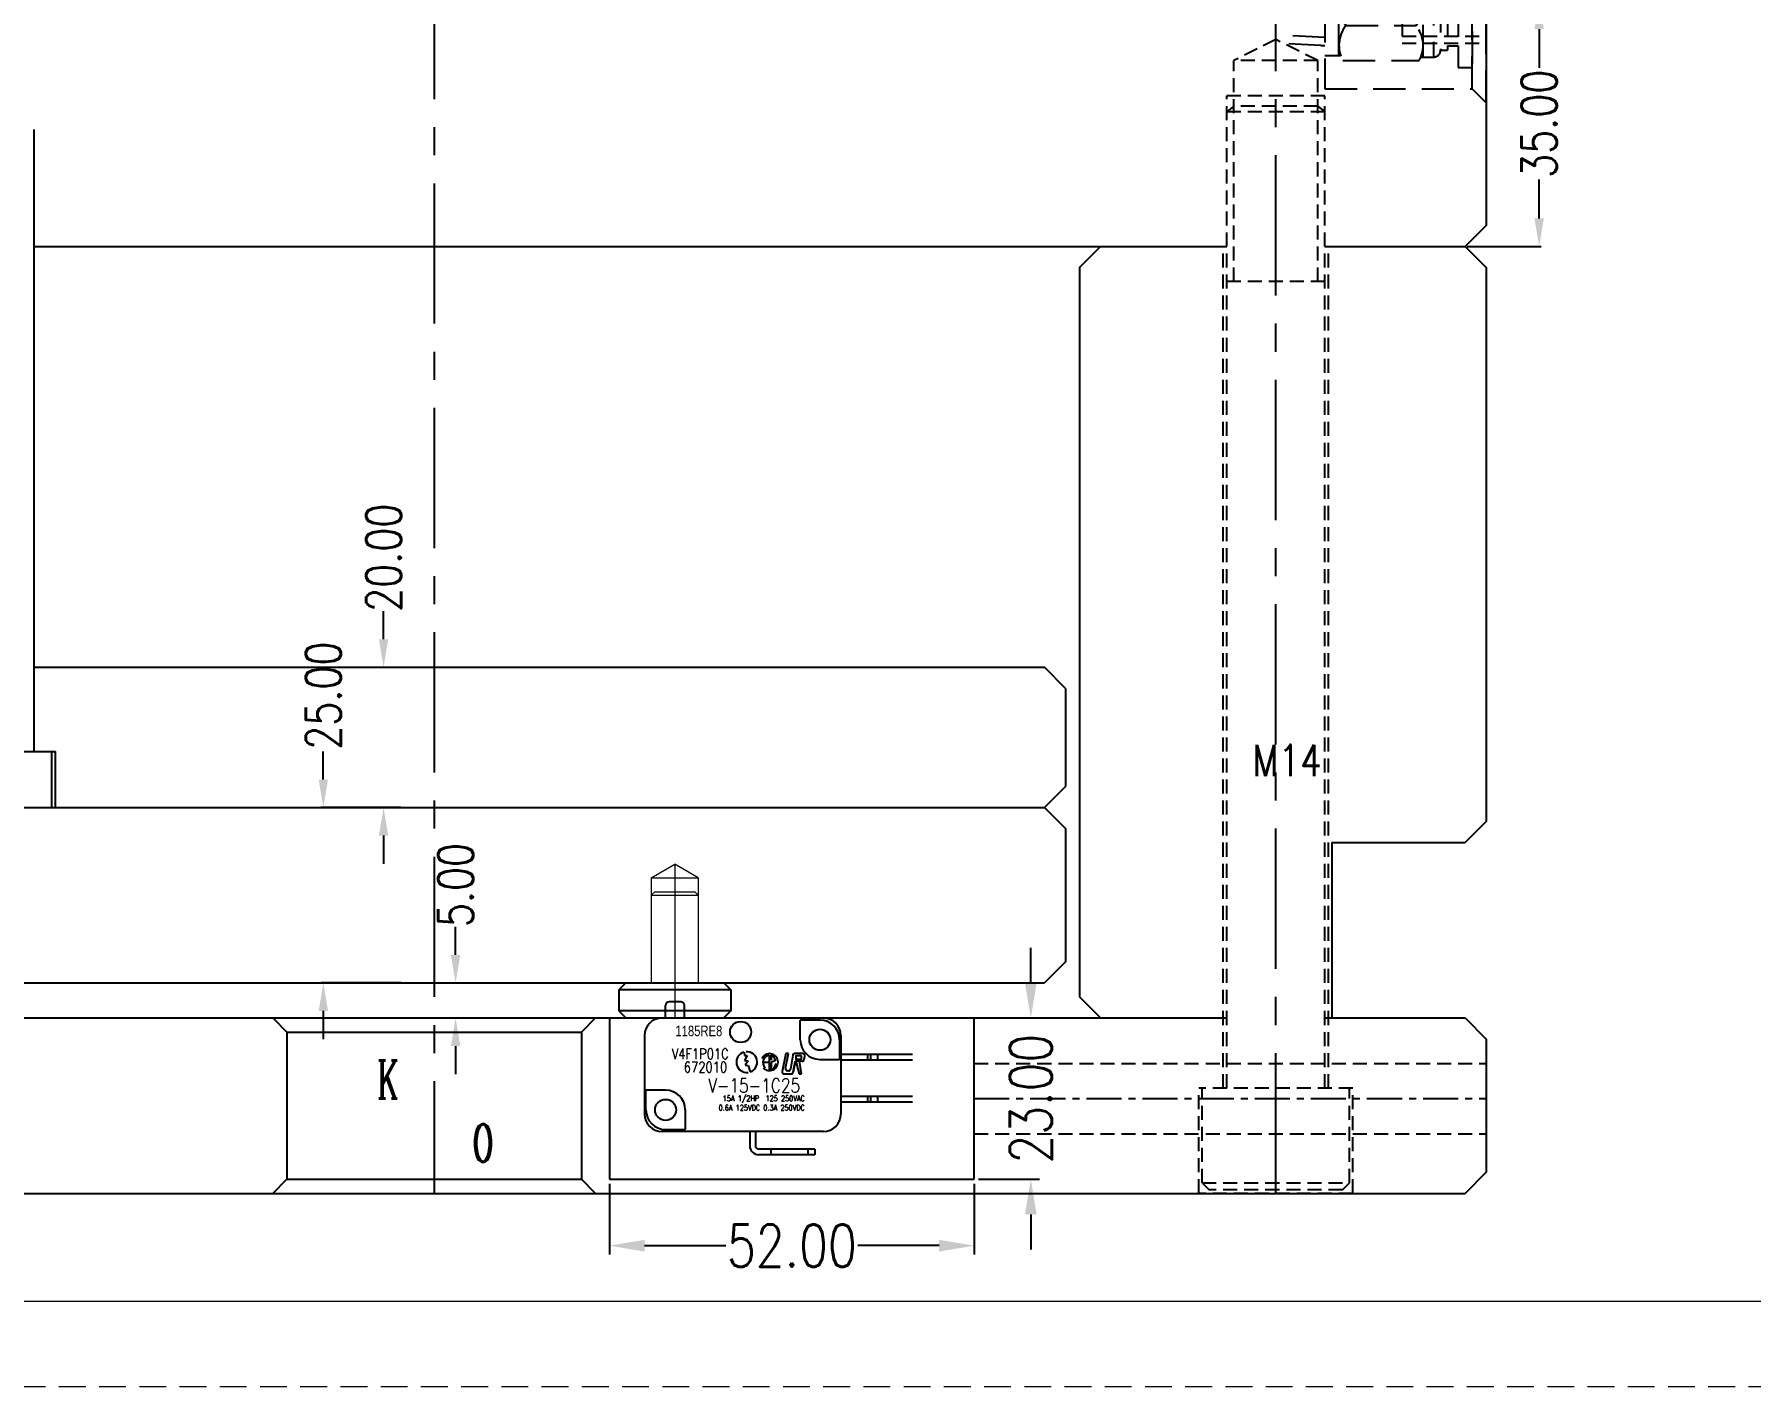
# Model space of a CAD drawing. Header units: millimetres. Extents: x 27300 to 28436, y -21252 to -20448.
# Drawn here: x 27826.7 to 28071.4, y -21251.8 to -21059 of the extents above; entities that cross this region are included whole.
import ezdxf

# ---------------------------------------------------------------- set-up
doc = ezdxf.new("R2010")
doc.units = ezdxf.units.MM
doc.header["$LTSCALE"] = 8
for name, pattern in [('CENTER', [2, 1.25, -0.25, 0.25, -0.25]), ('DASHED', [0.75, 0.5, -0.25]), ('HIDDEN', [0.375, 0.25, -0.125])]:
    doc.linetypes.add(name, pattern=pattern)
doc.layers.get('DEFPOINTS').update_dxf_attribs({"color": 6})
doc.layers.add('dim', color=3, linetype='Continuous', lineweight=15)
doc.layers.add('MBOM-ASSIS-LAYER', color=71, linetype='Continuous', lineweight=9)
for name, color, linetype in [('text', 7, 'Continuous'), ('WT', 4, 'Continuous'), ('壓塊', 137, 'Continuous')]:
    doc.layers.add(name, color=color, linetype=linetype)
doc.styles.add('ROMANC', font='RomanC.ttf', dxfattribs={"width": 0.8, "height": 7})
doc.styles.get("Standard").update_dxf_attribs({"font": 'txt.shx', "width": 0.8, "bigfont": 'chineset.shx'})
doc.dimstyles.new('ISO-25', dxfattribs={"dimtxt": 5, "dimasz": 4, "dimexe": 0.3, "dimexo": 0.3, "dimtad": 0, "dimzin": 1, "dimdsep": 46, "dimtxsty": 'Standard', "dimcen": 0, "dimclrd": 3, "dimclre": 3, "dimclrt": 3, "dimazin": 0, "dimtfac": 1, "dimtofl": 0, "dimtmove": 0, "dimatfit": 0, "dimfxl": 0, "dimarcsym": 0})
doc.dimstyles.new('std1', dxfattribs={"dimtxt": 6, "dimasz": 5, "dimexe": 1.25, "dimexo": 0.625, "dimtad": 0, "dimzin": 1, "dimdsep": 46, "dimtxsty": 'Standard', "dimcen": 0, "dimclrd": 3, "dimclre": 3, "dimclrt": 7, "dimazin": 2, "dimtfac": 1, "dimtofl": 0, "dimtmove": 0, "dimatfit": 3, "dimfxl": 0, "dimarcsym": 0})

# ---------------------------------------------------------------- blocks, each defined once
blk = doc.blocks.new('*D26359')
at = {"layer": 'DEFPOINTS', "color": 0}
for p in [(27867.86, -21169.23), (27879.19, -21169.23), (27879.19, -21194.23)]:
    blk.add_point(p, dxfattribs=at)
at = {"layer": 'dim', "color": 3, "lineweight": -2}
for p, q in [((27867.86, -21165.23), (27867.86, -21161.23)), ((27878.89, -21169.23), (27867.56, -21169.23)), ((27878.89, -21194.23), (27867.56, -21194.23)), ((27867.86, -21198.23), (27867.86, -21202.23))]:
    blk.add_line(p, q, dxfattribs=at)
at = {"layer": 'dim', "color": 3}
for points in [[(27867.2, -21165.23), (27868.53, -21165.23), (27867.86, -21169.23)], [(27868.53, -21198.23), (27867.2, -21198.23), (27867.86, -21194.23)]]:
    blk.add_solid(points, dxfattribs=at)
at = {"layer": 'dim', "color": 3, "insert": (27867.86, -21153.27), "char_height": 5, "attachment_point": 5, "rotation": 90}
blk.add_mtext('25.00', dxfattribs=at)
blk = doc.blocks.new('*D26360')
at = {"layer": 'DEFPOINTS', "color": 0}
for p in [(27876.45, -21149.23), (27876.45, -21149.23), (27876.45, -21169.23)]:
    blk.add_point(p, dxfattribs=at)
at = {"layer": 'dim', "color": 3, "lineweight": -2}
for p, q in [((27876.45, -21145.23), (27876.45, -21141.23)), ((27876.15, -21149.23), (27876.15, -21149.23)), ((27876.15, -21169.23), (27876.15, -21169.23)), ((27876.45, -21173.23), (27876.45, -21177.23))]:
    blk.add_line(p, q, dxfattribs=at)
at = {"layer": 'dim', "color": 3}
for points in [[(27875.79, -21145.23), (27877.12, -21145.23), (27876.45, -21149.23)], [(27877.12, -21173.23), (27875.79, -21173.23), (27876.45, -21169.23)]]:
    blk.add_solid(points, dxfattribs=at)
at = {"layer": 'dim', "color": 3, "insert": (27876.45, -21133.61), "char_height": 5, "attachment_point": 5, "rotation": 90}
blk.add_mtext('20.00', dxfattribs=at)
blk = doc.blocks.new('*D26367')
at = {"layer": 'DEFPOINTS', "color": 0}
for p in [(27886.72, -21194.23), (27886.72, -21194.23), (27886.35, -21199.23)]:
    blk.add_point(p, dxfattribs=at)
at = {"layer": 'dim', "color": 3, "lineweight": -2}
for p, q in [((27886.72, -21190.23), (27886.72, -21186.23)), ((27886.42, -21194.23), (27886.42, -21194.23)), ((27886.65, -21199.23), (27887.02, -21199.23)), ((27886.72, -21203.23), (27886.72, -21207.23))]:
    blk.add_line(p, q, dxfattribs=at)
at = {"layer": 'dim', "color": 3}
for points in [[(27886.06, -21190.23), (27887.39, -21190.23), (27886.72, -21194.23)], [(27887.39, -21203.23), (27886.06, -21203.23), (27886.72, -21199.23)]]:
    blk.add_solid(points, dxfattribs=at)
at = {"layer": 'dim', "color": 3, "insert": (27886.72, -21180.27), "char_height": 5, "attachment_point": 5, "rotation": 90}
blk.add_mtext('5.00', dxfattribs=at)
blk = doc.blocks.new('20100617.142056')
at = {"layer": 'MBOM-ASSIS-LAYER'}
blk.add_line((-12.7, 12.7), (-1176.3, 12.7), dxfattribs=at)
at = {"layer": 'MBOM-ASSIS-LAYER', "linetype": 'DASHED'}
blk.add_line((0, 0), (-1189, 0), dxfattribs=at)
blk = doc.blocks.new('20150513.114552')
at = {"layer": 'WT', "color": 125, "linetype": 'HIDDEN'}
for p, q in [((-12, 6), (0, 6)), ((-12, 6), (-12, -6)), ((-12, 5), (0, 5)), ((0, -6), (0, 6)), ((-12, -5), (0, -5)), ((-12, -6), (0, -6))]:
    blk.add_line(p, q, dxfattribs=at)
blk = doc.blocks.new('*D27040')
at = {"layer": 'DEFPOINTS', "color": 0}
for p in [(28033.66, -21054.23), (28041.2, -21054.23), (28030.66, -21089.23)]:
    blk.add_point(p, dxfattribs=at)
at = {"layer": 'dim', "color": 3, "lineweight": -2}
for p, q in [((28033.96, -21054.23), (28041.5, -21054.23)), ((28041.2, -21058.23), (28041.2, -21063.77)), ((28041.2, -21085.23), (28041.2, -21079.69)), ((28030.96, -21089.23), (28041.5, -21089.23))]:
    blk.add_line(p, q, dxfattribs=at)
at = {"layer": 'dim', "color": 3}
for points in [[(28041.87, -21058.23), (28040.53, -21058.23), (28041.2, -21054.23)], [(28040.53, -21085.23), (28041.87, -21085.23), (28041.2, -21089.23)]]:
    blk.add_solid(points, dxfattribs=at)
at = {"layer": 'dim', "color": 3, "insert": (28041.2, -21071.73), "char_height": 5, "attachment_point": 5, "rotation": 90}
blk.add_mtext('35.00', dxfattribs=at)
blk = doc.blocks.new('*D27109')
at = {"layer": 'DEFPOINTS', "color": 0}
for p in [(27964.97, -21199.23), (27968.73, -21199.23), (27960.66, -21222.23)]:
    blk.add_point(p, dxfattribs=at)
at = {"layer": 'dim', "color": 3, "linetype": 'Continuous', "lineweight": -2}
for p, q in [((27968.73, -21194.23), (27968.73, -21189.23)), ((27965.6, -21199.23), (27969.98, -21199.23)), ((27961.28, -21222.23), (27969.98, -21222.23)), ((27968.73, -21227.23), (27968.73, -21232.23))]:
    blk.add_line(p, q, dxfattribs=at)
at = {"layer": 'dim', "color": 3}
for points in [[(27967.9, -21194.23), (27969.56, -21194.23), (27968.73, -21199.23)], [(27969.56, -21227.23), (27967.9, -21227.23), (27968.73, -21222.23)]]:
    blk.add_solid(points, dxfattribs=at)
at = {"layer": 'dim', "color": 7, "insert": (27968.73, -21210.73), "char_height": 6, "attachment_point": 5, "rotation": 90}
blk.add_mtext('23.00', dxfattribs=at)
blk = doc.blocks.new('*D27111')
at = {"layer": 'DEFPOINTS', "color": 0}
for p in [(27908.66, -21222.23), (27960.66, -21222.23), (27960.66, -21231.69)]:
    blk.add_point(p, dxfattribs=at)
at = {"layer": 'dim', "color": 3, "linetype": 'Continuous', "lineweight": -2}
for p, q in [((27908.66, -21222.86), (27908.66, -21232.94)), ((27960.66, -21222.86), (27960.66, -21232.94)), ((27913.66, -21231.69), (27925.24, -21231.69)), ((27955.66, -21231.69), (27944.09, -21231.69))]:
    blk.add_line(p, q, dxfattribs=at)
at = {"layer": 'dim', "color": 3}
for points in [[(27913.66, -21230.86), (27913.66, -21232.53), (27908.66, -21231.69)], [(27955.66, -21232.53), (27955.66, -21230.86), (27960.66, -21231.69)]]:
    blk.add_solid(points, dxfattribs=at)
at = {"layer": 'dim', "color": 7, "insert": (27934.66, -21231.69), "char_height": 6, "attachment_point": 5}
blk.add_mtext('52.00', dxfattribs=at)
blk = doc.blocks.new('20160903.151524')
at = {"layer": 'WT', "color": 125, "linetype": 'HIDDEN', "ltscale": 2.3}
for p, q in [((-6.35, 23.56), (-6.01, 30)), ((-6.01, 30), (6.01, 30)), ((-5.19, 23), (-4.82, 30)), ((5.19, 23), (4.82, 30)), ((6.35, 23.56), (6.01, 30)), ((12.5, 23), (-12.5, 23)), ((-12.5, 23), (-12.5, 2)), ((-7.75, 23), (-7.75, 20.77)), ((-6.35, 23.56), (-6.35, 23)), ((6.35, 23.56), (6.35, 23)), ((7.75, 23), (7.75, 20.77)), ((12.5, 23), (12.5, 2)), ((-8.5, 20.43), (-8.5, 9.57)), ((-7.75, 21), (7.75, 21)), ((-3.5, 20.01), (-3.5, 9.99)), ((3.5, 20.01), (3.5, 9.99)), ((8.5, 20.43), (8.5, 9.57)), ((-8, 9.33), (-8, 7.51)), ((-8, 9), (8, 9)), ((8, 7.51), (-8, 7.51)), ((8, 9.33), (8, 7.51)), ((7, 6.51), (-7, 6.51)), ((-7, 6.51), (-7, 5.51)), ((-6.4, 5.51), (-7, 5.51)), ((-6.4, 5.51), (-7, 5.51)), ((6.4, 5.51), (-6.4, 5.51)), ((-6.4, 5.51), (-6.4, 4.01)), ((6.4, 5.51), (6.4, 4.01)), ((6.4, 5.51), (7, 5.51)), ((6.4, 5.51), (7, 5.51)), ((7, 6.51), (7, 5.51)), ((-9.5, 4.01), (-9.5, 2)), ((-6.4, 4.01), (-9.5, 4.01)), ((6.4, 4.01), (-6.4, 4.01)), ((6.4, 4.01), (9.5, 4.01)), ((9.5, 4.01), (9.5, 2)), ((-12.5, 2), (-14.5, 0)), ((-14.5, 0), (14.5, 0)), ((-12.5, 2), (12.5, 2)), ((9.5, 2), (-9.5, 2)), ((12.5, 2), (14.5, 0))]:
    blk.add_line(p, q, dxfattribs=at)
at = {"layer": 'WT', "color": 125, "linetype": 'CENTER', "ltscale": 1.5}
blk.add_line((0, 0), (0, 30), dxfattribs=at)
at = {"layer": 'WT', "color": 125, "linetype": 'HIDDEN', "ltscale": 2.3}
for centre, radius, start, end in [((-6.32, 16.53), 4.47, 50.9817, 119.248), ((0, 14.34), 6.66, 58.3016, 121.6984), ((6.32, 16.53), 4.47, 60.752, 129.0183), ((-6.32, 13.47), 4.47, 240.752, 309.0183), ((0, 15.66), 6.66, 238.3016, 301.6984), ((6.32, 13.47), 4.47, 230.9817, 299.248), ((-7, 7.51), 1, 180, 270), ((7, 7.51), 1, 270, 0)]:
    blk.add_arc(centre, radius, start, end, dxfattribs=at)

msp = doc.modelspace()

# ---------------------------------------------------------------- linework, layer by layer
at = {"linetype": 'CENTER', "ltscale": 2}
for p, q in [((27883.661, -20888.231), (27883.661, -21224.231)), ((28003.661, -21224.231), (28003.661, -21059.731))]:
    msp.add_line(p, q, dxfattribs=at)
at = {"linetype": 'Continuous'}
for p, q in [((28033.661, -20982.231), (28033.661, -21086.231)), ((28033.661, -21086.231), (28030.661, -21089.231)), ((27826.661, -21089.231), (27996.661, -21089.231)), ((27975.661, -21092.231), (27978.661, -21089.231)), ((28010.661, -21089.231), (28030.661, -21089.231)), ((28030.661, -21089.231), (28033.661, -21092.231)), ((27975.661, -21092.231), (27975.661, -21196.231)), ((28033.661, -21092.231), (28033.661, -21171.231)), ((27826.661, -21149.231), (27970.661, -21149.231)), ((27973.661, -21152.231), (27970.661, -21149.231)), ((27973.661, -21152.231), (27973.661, -21166.231)), ((27970.661, -21169.231), (27973.661, -21166.231)), ((27796.661, -21169.231), (27970.661, -21169.231)), ((27970.661, -21169.231), (27973.661, -21172.231)), ((28033.661, -21171.231), (28030.661, -21174.231)), ((27973.661, -21172.231), (27973.661, -21191.231)), ((28011.661, -21174.231), (28030.661, -21174.231)), ((28011.661, -21174.231), (28011.661, -21199.231)), ((27973.661, -21191.231), (27970.661, -21194.231)), ((27796.661, -21194.231), (27970.661, -21194.231)), ((27978.661, -21199.231), (27975.661, -21196.231)), ((27736.661, -21199.231), (27996.661, -21199.231)), ((28010.661, -21199.231), (28030.661, -21199.231)), ((28030.661, -21199.231), (28033.661, -21202.231)), ((28033.661, -21202.231), (28033.661, -21221.231)), ((28033.661, -21221.231), (28030.661, -21224.231)), ((27736.661, -21224.231), (28030.661, -21224.231))]:
    msp.add_line(p, q, dxfattribs=at)
at = {"linetype": 'HIDDEN'}
for p, q in [((28003.661, -21059.731), (27997.661, -21062.731)), ((28009.661, -21062.731), (28003.661, -21059.731)), ((28009.661, -21062.731), (27997.661, -21062.731)), ((27997.661, -21094.231), (27997.661, -21062.731)), ((28009.661, -21094.231), (28009.661, -21062.731)), ((28010.661, -21067.731), (27996.661, -21067.731)), ((27996.661, -21209.231), (27996.661, -21067.731)), ((28010.661, -21209.231), (28010.661, -21067.731)), ((27997.661, -21069.231), (27996.661, -21070.031)), ((28010.661, -21070.031), (27996.661, -21070.031)), ((28009.661, -21069.231), (27997.661, -21069.231)), ((28009.661, -21069.231), (28010.661, -21070.031)), ((27996.161, -21209.231), (27996.161, -21089.231)), ((28011.161, -21209.231), (28011.161, -21089.231)), ((28010.661, -21094.231), (27996.661, -21094.231)), ((28014.661, -21209.231), (27992.661, -21209.231)), ((27992.661, -21224.231), (27992.661, -21209.231)), ((27993.161, -21222.731), (27993.161, -21209.231)), ((28014.161, -21222.731), (28014.161, -21209.231)), ((28014.661, -21224.231), (28014.661, -21209.231)), ((28014.661, -21224.231), (27992.661, -21224.231)), ((27993.161, -21222.731), (28014.161, -21222.731)), ((27993.161, -21222.731), (27994.161, -21223.731)), ((28013.161, -21223.731), (27994.161, -21223.731)), ((28013.161, -21223.731), (28014.161, -21222.731))]:
    msp.add_line(p, q, dxfattribs=at)
for p, q in [((27826.661, -21161.231), (27826.661, -21072.564)), ((27803.661, -21161.231), (27829.661, -21161.231)), ((27829.161, -21169.231), (27829.161, -21161.231)), ((27829.661, -21169.231), (27829.661, -21161.231)), ((27803.661, -21169.231), (27829.661, -21169.231)), ((27910.971, -21194.231), (27909.971, -21195.231)), ((27925.971, -21195.231), (27909.971, -21195.231)), ((27909.971, -21195.231), (27909.971, -21198.231)), ((27924.971, -21194.231), (27925.971, -21195.231)), ((27925.971, -21195.231), (27925.971, -21198.231)), ((27908.661, -21199.231), (27908.661, -21222.231)), ((27925.971, -21198.231), (27909.971, -21198.231)), ((27909.971, -21198.231), (27910.971, -21199.231)), ((27925.971, -21198.231), (27924.971, -21199.231)), ((27960.659, -21222.231), (27960.659, -21199.231)), ((27908.661, -21222.231), (27960.659, -21222.231))]:
    msp.add_line(p, q)
at = {"linetype": 'Continuous', "lineweight": 0}
for p, q in [((27914.621, -21179.231), (27917.971, -21177.297)), ((27921.321, -21179.231), (27917.971, -21177.297)), ((27914.621, -21179.231), (27921.321, -21179.231)), ((27914.621, -21179.231), (27914.621, -21194.231)), ((27921.321, -21179.231), (27921.321, -21194.231)), ((27915.121, -21181.231), (27914.621, -21181.731)), ((27914.621, -21181.731), (27921.321, -21181.731)), ((27915.121, -21181.231), (27920.821, -21181.231)), ((27920.821, -21181.231), (27921.321, -21181.731))]:
    msp.add_line(p, q, dxfattribs=at)
at = {"linetype": 'CENTER', "lineweight": 0, "ltscale": 3}
msp.add_line((27917.971, -21177.297), (27917.971, -21199.231), dxfattribs=at)
at = {"color": 1}
for p, q in [((27916.661, -21199.231), (27916.661, -21197.431)), ((27918.861, -21196.931), (27917.161, -21196.931)), ((27919.361, -21199.231), (27919.361, -21197.431)), ((27938.661, -21199.531), (27935.861, -21199.531)), ((27935.861, -21202.331), (27935.861, -21199.531)), ((27913.661, -21201.731), (27913.661, -21212.931)), ((27941.461, -21202.331), (27941.461, -21205.131)), ((27941.661, -21201.731), (27941.661, -21212.931)), ((27938.661, -21205.131), (27941.461, -21205.131)), ((27951.861, -21204.431), (27941.661, -21204.431)), ((27951.861, -21205.231), (27941.661, -21205.231)), ((27945.461, -21204.431), (27945.461, -21205.231)), ((27945.861, -21204.431), (27945.861, -21205.231)), ((27946.861, -21204.431), (27946.861, -21205.231)), ((27913.861, -21212.331), (27913.861, -21209.531)), ((27916.661, -21209.531), (27913.861, -21209.531)), ((27951.861, -21210.431), (27941.661, -21210.431)), ((27945.461, -21210.431), (27945.461, -21211.231)), ((27945.861, -21210.431), (27945.861, -21211.231)), ((27946.861, -21210.431), (27946.861, -21211.231)), ((27919.461, -21212.331), (27919.461, -21215.131)), ((27951.861, -21211.231), (27941.661, -21211.231)), ((27916.661, -21215.131), (27919.461, -21215.131)), ((27939.161, -21215.431), (27916.161, -21215.431)), ((27928.661, -21215.431), (27928.661, -21217.431)), ((27929.461, -21215.431), (27929.461, -21217.431)), ((27937.961, -21217.931), (27929.961, -21217.931)), ((27937.961, -21218.731), (27929.961, -21218.731)), ((27931.661, -21217.931), (27931.661, -21218.731)), ((27936.961, -21217.931), (27936.961, -21218.731)), ((27937.961, -21217.931), (27937.961, -21218.731))]:
    msp.add_line(p, q, dxfattribs=at)
at = {"color": 8, "linetype": 'Continuous'}
for p, q in [((27860.661, -21199.231), (27862.661, -21201.231)), ((27906.661, -21199.231), (27904.661, -21201.231)), ((27862.661, -21201.231), (27904.661, -21201.231)), ((27862.661, -21201.231), (27862.661, -21222.231)), ((27904.661, -21201.231), (27904.661, -21222.231)), ((27860.661, -21224.231), (27862.661, -21222.231)), ((27862.661, -21222.231), (27904.661, -21222.231)), ((27906.661, -21224.231), (27904.661, -21222.231))]:
    msp.add_line(p, q, dxfattribs=at)
at = {"color": 0}
for p, q in [((27927.855, -21204.082), (27927.93, -21204.589)), ((27928.301, -21204.589), (27927.93, -21205.308)), ((27927.93, -21204.589), (27928.301, -21204.589)), ((27927.93, -21205.308), (27928.44, -21205.354)), ((27928.44, -21205.354), (27927.999, -21205.957)), ((27931.44, -21204.535), (27931.44, -21206.579)), ((27931.723, -21204.522), (27931.723, -21205.259)), ((27932.328, -21205.306), (27931.723, -21205.557)), ((27933.822, -21204.298), (27933.274, -21206.852)), ((27933.755, -21206.402), (27934.163, -21204.298)), ((27934.163, -21204.298), (27933.822, -21204.298)), ((27934.786, -21204.551), (27934.471, -21206.513)), ((27934.833, -21206.968), (27935.111, -21205.416)), ((27935.111, -21205.416), (27934.833, -21206.968)), ((27936.216, -21204.298), (27935.082, -21204.298)), ((27936.13, -21205.406), (27935.111, -21205.416)), ((27935.111, -21205.416), (27935.243, -21205.414)), ((27935.243, -21205.414), (27935.717, -21207.215)), ((27936.058, -21207.215), (27935.745, -21205.409)), ((27936.422, -21205.158), (27936.512, -21204.651)), ((27927.999, -21205.957), (27928.417, -21206.026)), ((27928.417, -21206.026), (27928.739, -21206.916)), ((27931.44, -21205.557), (27930.538, -21205.557)), ((27930.717, -21206.467), (27930.717, -21206.467)), ((27931.723, -21205.557), (27931.723, -21206.591)), ((27933.568, -21207.215), (27934.538, -21207.215)), ((27934.16, -21206.765), (27934.034, -21206.759)), ((27935.717, -21207.215), (27936.058, -21207.215)), ((27935.717, -21207.215), (27936.058, -21207.215))]:
    msp.add_line(p, q, dxfattribs=at)
msp.add_lwpolyline([(27936.058, -21204.62), (27935.225, -21204.62), (27935.225, -21205.094), (27936.058, -21205.094)], close=True, dxfattribs=at)
at = {"color": 1}
for centre in [(27927.357, -21201.228), (27938.661, -21202.331), (27916.661, -21212.331)]:
    msp.add_circle(centre, 1.5, dxfattribs=at)
for centre, radius, start, end in [((27917.161, -21197.431), 0.5, 90, 180), ((27918.861, -21197.431), 0.5, 0, 90), ((27916.161, -21201.731), 2.5, 90, 180), ((27938.661, -21202.331), 2.8, 0, 90), ((27939.161, -21201.731), 2.5, 0, 90), ((27938.661, -21202.331), 2.8, 180, 270), ((27916.661, -21212.331), 2.8, 0, 90), ((27916.661, -21212.331), 2.8, 180, 270), ((27916.161, -21212.931), 2.5, 180, 270), ((27939.161, -21212.931), 2.5, 270, 0), ((27929.961, -21217.431), 1.3, 180, 270), ((27929.961, -21217.431), 0.5, 180, 270)]:
    msp.add_arc(centre, radius, start, end, dxfattribs=at)
at = {"color": 0}
for centre, radius, start, end in [((27928.233, -21205.519), 1.486, 104.76189, 278.07081), ((27928.233, -21205.519), 1.486, 289.88218, 94.00981), ((27931.478, -21205.519), 1.216, 222.17332, 154.24988), ((27931.598, -21205.584), 1.06, 98.53292, 224.01102), ((27931.164, -21205.579), 1.196, 13.18499, 62.08934), ((27935.082, -21204.598), 0.3, 90, 170.88509), ((27936.127, -21205.106), 0.3, 270.56728, 349.97138), ((27936.216, -21204.598), 0.3, 349.97138, 90), ((27931.442, -21205.67), 0.964, 286.97071, 357.92595), ((27933.568, -21206.915), 0.3, 167.89513, 270), ((27934.05, -21206.459), 0.3, 169.02269, 267.06681), ((27934.175, -21206.466), 0.3, 267.06681, 350.88509), ((27934.538, -21206.915), 0.3, 270, 349.84594)]:
    msp.add_arc(centre, radius, start, end, dxfattribs=at)
at = {"layer": '壓塊', "color": 60, "linetype": 'HIDDEN'}
for p, q in [((27960.659, -21205.731), (28033.661, -21205.731)), ((27960.659, -21215.731), (28033.661, -21215.731))]:
    msp.add_line(p, q, dxfattribs=at)
at = {"layer": '壓塊', "color": 60, "linetype": 'CENTER', "ltscale": 0.5}
msp.add_line((27960.659, -21210.731), (28033.661, -21210.731), dxfattribs=at)

# ---------------------------------------------------------------- block references
at = {"layer": 'MBOM-ASSIS-LAYER', "xscale": 0.9558652676625827, "yscale": 0.9558652676625827, "zscale": 0.9558652676625827}
msp.add_blockref('20100617.142056', (28436.188, -21251.797), dxfattribs=at)
at = {"layer": 'WT', "rotation": 90}
msp.add_blockref('20160903.151524', (28033.661, -21054.231), dxfattribs=at)
at = {"layer": 'WT', "color": 125, "linetype": 'HIDDEN', "ltscale": 2}
msp.add_blockref('20150513.114552', (28033.661, -21054.231), dxfattribs=at)

# ---------------------------------------------------------------- texts
at = {"color": 8, "linetype": 'Continuous', "style": 'ROMANC', "width": 0.6}
for s, p in [('K', (27875.49, -21210.702)), ('O', (27889.109, -21219.753))]:
    msp.add_text(s, height=5.4, dxfattribs=at).set_placement(p)
at = {"color": 0, "attachment_point": 3, "style": 'ROMANC'}
for s, insert, char_height, width in [('{\\f????|b0|i0|c0|p54;1185RE8}', (27924.749, -21200.323), 1.5, 9.3479), ('V4F1P01C', (27925.666, -21203.591), 1.5, 10.3359), ('672010', (27925.436, -21205.49), 1.5, 9.7279), ('V-15-1C25', (27935.844, -21207.843), 2, 11.9319), ('15A 1/2HP  125 250VAC\\P 0.6A 125VDC 0.3A 250VDC', (27936.505, -21210.296), 0.8, 16.5559)]:
    msp.add_mtext(s, dxfattribs=dict(at, insert=insert, char_height=char_height, width=width))
at = {"layer": 'text', "insert": (28000.331, -21160.274), "char_height": 4.5, "width": 5.32167, "attachment_point": 1}
msp.add_mtext('M14', dxfattribs=at)

# ---------------------------------------------------------------- dimensions: what is measured, and where the dimension line sits
at = {"layer": 'dim'}
for base, p1, p2, picture, middle in [((28041.201, -21054.231), (28030.661, -21089.231), (28033.661, -21054.231), '*D27040', (28041.201, -21071.731)), ((27876.455, -21149.231), (27876.455, -21169.231), (27876.455, -21149.231), '*D26360', (27876.455, -21133.606)), ((27886.724, -21194.231), (27886.352, -21199.231), (27886.724, -21194.231), '*D26367', (27886.724, -21180.272))]:
    dim = msp.add_linear_dim(base=base, p1=p1, p2=p2, angle=90, dimstyle='ISO-25', dxfattribs=at)
    dim.commit()
    dim.dimension.update_dxf_attribs({"geometry": picture, "text_midpoint": middle})
dim = msp.add_linear_dim(base=(27867.863, -21169.231), p1=(27879.19, -21194.231), p2=(27879.19, -21169.231), angle=90, dimstyle='ISO-25', dxfattribs=at)
dim.commit()
dim.dimension.update_dxf_attribs({"geometry": '*D26359', "text_midpoint": (27867.863, -21153.272), "dimtype": 160})
at = {"layer": 'dim', "linetype": 'Continuous'}
dim = msp.add_linear_dim(base=(27968.731, -21199.231), p1=(27960.659, -21222.231), p2=(27964.972, -21199.231), angle=90, dimstyle='std1', dxfattribs=at)
dim.commit()
dim.dimension.update_dxf_attribs({"geometry": '*D27109', "text_midpoint": (27968.731, -21210.731)})
dim = msp.add_linear_dim(base=(27960.659, -21231.695), p1=(27908.661, -21222.231), p2=(27960.659, -21222.231), dimstyle='std1', dxfattribs=at)
dim.commit()
dim.dimension.update_dxf_attribs({"geometry": '*D27111', "text_midpoint": (27934.66, -21231.695), "dimtype": 160})

doc.saveas('drawing.dxf')
